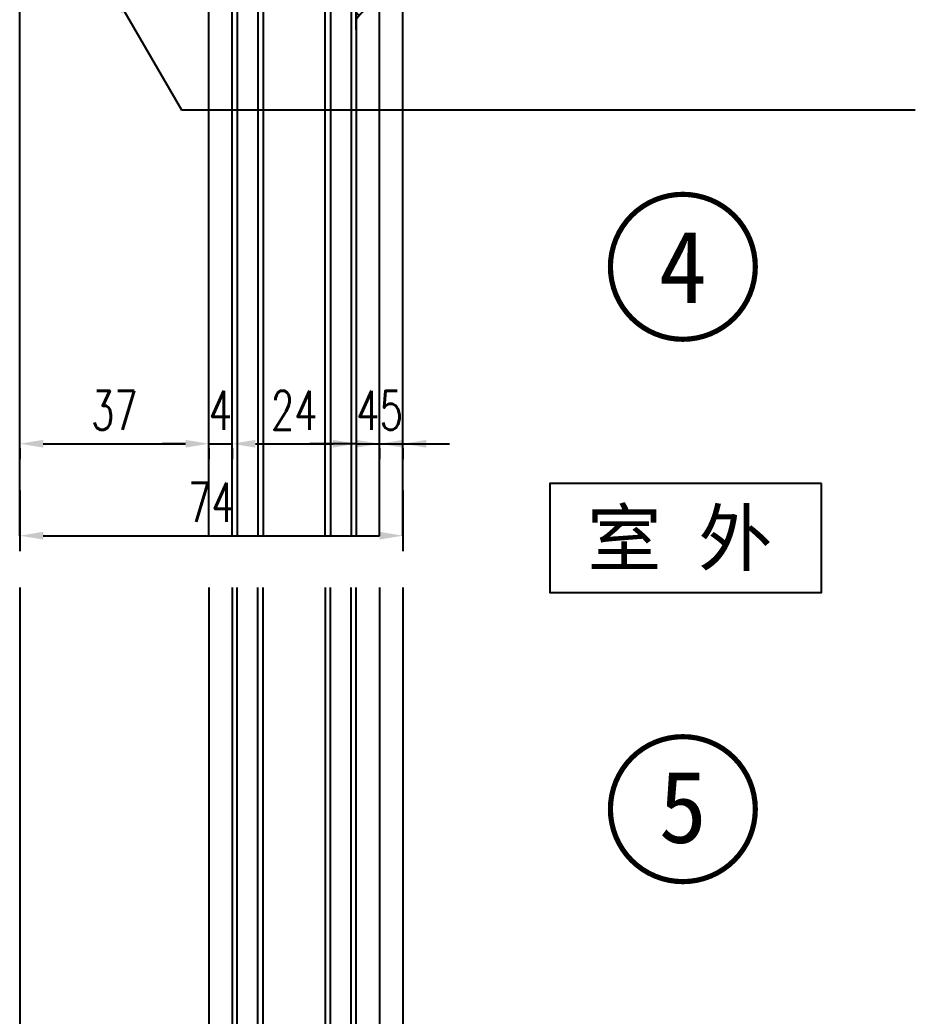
# Model space of a CAD drawing. Extents: x -160106 to 966792, y -663931 to 1550022.
# Drawn here: x -30116.6 to -29943.6, y -86113.3 to -85920.9 of the extents above; entities that cross this region are included whole.
import ezdxf
from ezdxf.enums import TextEntityAlignment as Align
from ezdxf.xclip import XClip

# ---------------------------------------------------------------- set-up
doc = ezdxf.new("R2010")
doc.units = 0
for name, color, linetype in [('!ZN1-填充-8', 8, 'Continuous'), ('!ZN1-文字-7', 7, 'Continuous'), ('!ZN1-标注-173', 173, 'Continuous'), ('!ZN4-辅助材料-1', 1, 'Continuous'), ('!ZN7-符号-173', 173, 'Continuous'), ('112铝材投影', 112, 'Continuous'), ('4玻璃幕墙', 4, 'Continuous'), ('Fill', 8, 'Continuous')]:
    doc.layers.add(name, color=color, linetype=linetype)
doc.styles.add('ZNDimTStyle', font='ROMANS.shx', dxfattribs={"width": 0.7, "bigfont": 'CHINESE.shx'})
doc.styles.add('中南符号', font='simhei.ttf')
doc.dimstyles.new('ZN机械-3', dxfattribs={"dimscale": 3, "dimtxt": 2.5, "dimasz": 1.5, "dimexe": 1, "dimexo": 2, "dimgap": 0.9, "dimtad": 1, "dimdec": 0, "dimzin": 0, "dimdsep": 46, "dimtxsty": 'ZNDimTStyle', "dimcen": 2.5, "dimdle": 1, "dimclrd": 173, "dimclre": 173, "dimclrt": 7, "dimazin": 2, "dimtfac": 1, "dimtdec": 4, "dimtix": 1, "dimtmove": 2, "dimatfit": 3, "dimfxl": 0, "dimfrac": 2, "dimtolj": 1, "dimtzin": 0, "dimarcsym": 0})

# ---------------------------------------------------------------- blocks, each defined once
blk = doc.blocks.new('*U1823')
at = {"layer": '112铝材投影', "ltscale": 0.1}
for p, q in [((-71.8, 173.06), (-71.8, 49.15)), ((-35.3, 173.05), (-35.3, 51.8)), ((-2.3, 173.05), (-2.3, 50.95)), ((2.2, 173.05), (2.2, 49.15))]:
    blk.add_line(p, q, dxfattribs=at)
at = {"layer": '4玻璃幕墙'}
for points in [[(-30.8, 173.05), (-30.8, 33.95), (-29.8, 32.95), (-25.8, 32.95), (-24.8, 33.95), (-24.8, 173.05)], [(-12.8, 173.05), (-12.8, 33.95), (-11.8, 32.95), (-7.8, 32.95), (-6.8, 33.95), (-6.8, 173.05)]]:
    blk.add_lwpolyline(points, dxfattribs=at)
at = {"layer": 'Fill'}
for p, q in [((-29.8, 32.95), (-29.8, 173.05)), ((-25.8, 32.95), (-25.8, 173.05)), ((-11.8, 32.95), (-11.8, 173.05)), ((-7.8, 32.95), (-7.8, 173.05))]:
    blk.add_line(p, q, dxfattribs=at)
blk = doc.blocks.new('20210707165633')
at = {"layer": '!ZN1-填充-8'}
h = blk.add_hatch(dxfattribs=at)
h.set_pattern_fill('橡胶', color=256, scale=0.2)
h.set_pattern_definition([(45, (0.16656, 0.0119), (-0.5, 0.5), []), (135, (1.2797, 0.0119), (-0.5, -0.5), [0.16, -0.547107])])
edge = h.paths.add_edge_path(flags=16)
edge.add_arc((0.3, 1.11), 0.3, -90, 0, ccw=False)
edge.add_line((0.3, 0.81), (-0.3, 0.81))
edge.add_arc((-0.3, 1.11), 0.3, 180, 270, ccw=False)
edge.add_line((-0.6, 1.11), (-0.6, 2.36))
edge.add_arc((-0.3, 2.36), 0.3, 90, 180, ccw=False)
edge.add_line((-0.3, 2.66), (0.3, 2.66))
edge.add_arc((0.3, 2.36), 0.3, 0, 90, ccw=False)
edge.add_line((0.6, 2.36), (0.6, 1.11))
edge = h.paths.add_edge_path()
edge.add_line((-1.08, 8.55), (-1.46, 7.98))
edge.add_arc((-1.71, 8.15), 0.3, 216.795, 326.2005, ccw=False)
edge.add_line((-1.95, 7.97), (-2.41, 8.59))
edge.add_arc((-2.58, 8.47), 0.2, 36.795, 90)
edge.add_line((-2.58, 8.67), (-2.85, 8.67))
edge.add_arc((-2.85, 8.37), 0.3, 90, 180)
edge.add_line((-3.15, 8.37), (-3.15, 2.97))
edge.add_arc((-2.85, 2.97), 0.3, 180, 270)
edge.add_line((-2.85, 2.67), (-1.6, 2.67))
edge.add_arc((-1.6, 2.47), 0.2, 0, 90, ccw=False)
edge.add_line((-1.4, 2.47), (-1.4, 1.26))
edge.add_line((-1.4, 1.26), (-1.74, 1.26))
edge.add_arc((-1.69, 0.96), 0.305, 100.6256, 226.0437)
edge.add_line((-1.9, 0.74), (-0.95, 0))
edge.add_line((-0.95, 0), (0.95, 0))
edge.add_line((0.95, 0), (1.89, 0.74))
edge.add_arc((1.69, 0.96), 0.3, 311.8019, 440)
edge.add_line((1.74, 1.26), (1.4, 1.26))
edge.add_line((1.4, 1.26), (1.4, 2.47))
edge.add_arc((1.6, 2.47), 0.2, 90, 180, ccw=False)
edge.add_line((1.6, 2.67), (2.85, 2.67))
edge.add_arc((2.85, 2.97), 0.3, 270, 360)
edge.add_line((3.15, 2.97), (3.15, 8.37))
edge.add_arc((2.85, 8.37), 0.3, 0, 90)
edge.add_line((2.85, 8.67), (2.62, 8.67))
edge.add_arc((2.62, 8.47), 0.2, 90, 143.205)
edge.add_line((2.46, 8.59), (2, 7.97))
edge.add_arc((1.76, 8.15), 0.3, 213.8066, 323.205, ccw=False)
edge.add_line((1.51, 7.98), (1.13, 8.55))
edge.add_arc((0.89, 8.37), 0.3, 36.795, 143.205)
edge.add_line((0.65, 8.55), (0.27, 7.99))
edge.add_arc((0.02, 8.16), 0.3, 213.7995, 326.1934, ccw=False)
edge.add_line((-0.23, 7.99), (-0.6, 8.55))
edge.add_arc((-0.84, 8.37), 0.3, 36.795, 143.205)
at = {"layer": '!ZN4-辅助材料-1'}
for p, q in [((-3.15, 2.97), (-3.15, 8.37)), ((-2.58, 8.67), (-2.85, 8.67)), ((-2.41, 8.59), (-1.95, 7.97)), ((-1.46, 7.98), (-1.08, 8.55)), ((-0.23, 7.99), (-0.6, 8.55)), ((0.65, 8.55), (0.27, 7.99)), ((1.51, 7.98), (1.13, 8.55)), ((2.46, 8.59), (2, 7.97)), ((2.62, 8.67), (2.85, 8.67)), ((3.15, 2.97), (3.15, 8.37)), ((-2.85, 2.67), (-1.6, 2.67)), ((-1.4, 1.26), (-1.4, 2.47)), ((-0.6, 2.36), (-0.6, 1.11)), ((0.3, 2.66), (-0.3, 2.66)), ((0.6, 1.11), (0.6, 2.36)), ((1.4, 2.47), (1.4, 1.26)), ((1.6, 2.67), (2.85, 2.67)), ((-0.95, 0), (-1.9, 0.74)), ((-1.4, 1.26), (-1.74, 1.26)), ((0.95, 0), (-0.95, 0)), ((-0.3, 0.81), (0.3, 0.81)), ((1.89, 0.74), (0.95, 0)), ((1.4, 1.26), (1.74, 1.26))]:
    blk.add_line(p, q, dxfattribs=at)
for centre, radius, start, end in [((-2.85, 8.37), 0.3, 90, 180), ((-2.58, 8.47), 0.2, 36.795, 90), ((-1.71, 8.15), 0.3, 216.795, 326.2005), ((-0.84, 8.37), 0.3, 36.795, 143.205), ((0.02, 8.16), 0.3, 213.7995, 326.1934), ((0.89, 8.37), 0.3, 36.795, 143.205), ((1.76, 8.15), 0.3, 213.8066, 323.205), ((2.62, 8.47), 0.2, 90, 143.205), ((2.85, 8.37), 0.3, 0, 90), ((-2.85, 2.97), 0.3, 180, 270), ((-1.6, 2.47), 0.2, 0, 90), ((-0.3, 2.36), 0.3, 90, 180), ((0.3, 2.36), 0.3, 0, 90), ((1.6, 2.47), 0.2, 90, 180), ((2.85, 2.97), 0.3, 270, 0), ((-1.69, 0.96), 0.305, 100.6256, 226.0437), ((-0.3, 1.11), 0.3, 180, 270), ((0.3, 1.11), 0.3, 270, 360), ((1.69, 0.96), 0.3, 311.8019, 80)]:
    blk.add_arc(centre, radius, start, end, dxfattribs=at)
blk = doc.blocks.new('20210707165859')
at = {"layer": '!ZN1-填充-8'}
h = blk.add_hatch(dxfattribs=at)
h.set_pattern_fill('ANSI36', color=8, scale=0.5)
h.set_pattern_definition([(45, (-8156.9744, -3294.0394), (0.420949506, 1.54348152), [1.984375, -0.396875, 0, -0.396875])])
edge = h.paths.add_edge_path()
edge.add_line((-3.15, 2.67), (-3.45, 2.67))
edge.add_arc((-3.45, 2.37), 0.3, 90, 180)
edge.add_line((-3.75, 2.37), (-3.75, -1.03))
edge.add_arc((-18.86, -5.03), 15.63, 14.8338, 53.7186)
edge.add_line((-9.61, 7.57), (-3.13, 7.57))
edge.add_line((-3.13, 7.57), (-3.15, 2.67))
at = {"layer": '!ZN4-辅助材料-1'}
blk.add_arc((-18.8, -5), 15.57, 14.7518, 53.8006, dxfattribs=at)
at = {"layer": '!ZN1-文字-7', "ltscale": 20, "xscale": -1}
blk.add_blockref('20210707165633', (0, 0), dxfattribs=at)
blk = doc.blocks.new('*U1822')
at = {"layer": '112铝材投影', "ltscale": 0.1}
for p, q in [((-71.8, 154.56), (-71.8, 49.15)), ((-35.3, 154.55), (-35.3, 51.8)), ((-2.3, 154.55), (-2.3, 50.95)), ((2.2, 154.55), (2.2, 49.15))]:
    blk.add_line(p, q, dxfattribs=at)
at = {"layer": '4玻璃幕墙'}
for points in [[(-30.8, 154.55), (-30.8, 33.95), (-29.8, 32.95), (-25.8, 32.95), (-24.8, 33.95), (-24.8, 154.55)], [(-12.8, 154.55), (-12.8, 33.95), (-11.8, 32.95), (-7.8, 32.95), (-6.8, 33.95), (-6.8, 154.55)]]:
    blk.add_lwpolyline(points, dxfattribs=at)
at = {"layer": 'Fill'}
for p, q in [((-29.8, 32.95), (-29.8, 154.55)), ((-25.8, 32.95), (-25.8, 154.55)), ((-11.8, 32.95), (-11.8, 154.55)), ((-7.8, 32.95), (-7.8, 154.55))]:
    blk.add_line(p, q, dxfattribs=at)
at = {"layer": '!ZN1-文字-7', "ltscale": 20}
ref = blk.add_blockref('20210707165859', (0.37, 45.7), dxfattribs=dict(at, xscale=-1, rotation=90))
XClip(ref).set_block_clipping_path([(-6.3220086491, -1.8315314707), (-11.0612404115, 7.1684685194), (-3.1466555958, 7.1684685194), (-3.1466555958, 9.404832267), (3.5581933893, 9.404832267), (3.5581933893, -1.8315314707)])
blk = doc.blocks.new('*D3674')
at = {"layer": '!ZN1-标注-173', "color": 173, "lineweight": -2, "ltscale": 30, "transparency": 16777216}
for p, q in [((-30116.62, -86003.63), (-30116.62, -86005.79)), ((-30112.12, -86002.79), (-30084.62, -86002.79)), ((-30080.12, -86003.63), (-30080.12, -86005.79))]:
    blk.add_line(p, q, dxfattribs=at)
at = {"layer": '!ZN1-标注-173', "color": 173, "ltscale": 30, "transparency": 16777216}
for points in [[(-30112.12, -86002.04), (-30112.12, -86003.54), (-30116.62, -86002.79)], [(-30084.62, -86002.04), (-30084.62, -86003.54), (-30080.12, -86002.79)]]:
    blk.add_solid(points, dxfattribs=at)
at = {"layer": 'Defpoints', "color": 0, "ltscale": 30, "transparency": 16777216}
for p in [(-30116.62, -85997.63), (-30080.12, -85997.63), (-30080.12, -86002.79)]:
    blk.add_point(p, dxfattribs=at)
at = {"layer": '!ZN1-标注-173', "color": 7, "ltscale": 30, "transparency": 16777216, "insert": (-30098.37, -85996.34), "char_height": 7.5, "attachment_point": 5, "style": 'ZNDimTStyle'}
blk.add_mtext('\\A1;37', dxfattribs=at)
blk = doc.blocks.new('*D3675')
at = {"layer": '!ZN1-标注-173', "color": 173, "lineweight": -2, "ltscale": 30, "transparency": 16777216}
for p, q in [((-30084.62, -86002.79), (-30089.12, -86002.79)), ((-30080.12, -86002.79), (-30075.62, -86002.79)), ((-30080.12, -86003.63), (-30080.12, -86005.79)), ((-30075.62, -86003.63), (-30075.62, -86005.79)), ((-30071.12, -86002.79), (-30066.62, -86002.79))]:
    blk.add_line(p, q, dxfattribs=at)
at = {"layer": '!ZN1-标注-173', "color": 173, "ltscale": 30, "transparency": 16777216}
for points in [[(-30084.62, -86002.04), (-30084.62, -86003.54), (-30080.12, -86002.79)], [(-30071.12, -86002.04), (-30071.12, -86003.54), (-30075.62, -86002.79)]]:
    blk.add_solid(points, dxfattribs=at)
at = {"layer": 'Defpoints', "color": 0, "ltscale": 30, "transparency": 16777216}
for p in [(-30080.12, -85997.63), (-30075.62, -85997.63), (-30075.62, -86002.79)]:
    blk.add_point(p, dxfattribs=at)
at = {"layer": '!ZN1-标注-173', "color": 7, "ltscale": 30, "transparency": 16777216, "insert": (-30077.87, -85996.34), "char_height": 7.5, "attachment_point": 5, "style": 'ZNDimTStyle'}
blk.add_mtext('\\A1;4', dxfattribs=at)
blk = doc.blocks.new('*D3676')
at = {"layer": '!ZN1-标注-173', "color": 173, "lineweight": -2, "ltscale": 30, "transparency": 16777216}
for p, q in [((-30075.62, -86003.63), (-30075.62, -86005.79)), ((-30071.12, -86002.79), (-30056.12, -86002.79)), ((-30051.62, -86003.63), (-30051.62, -86005.79))]:
    blk.add_line(p, q, dxfattribs=at)
at = {"layer": '!ZN1-标注-173', "color": 173, "ltscale": 30, "transparency": 16777216}
for points in [[(-30071.12, -86002.04), (-30071.12, -86003.54), (-30075.62, -86002.79)], [(-30056.12, -86002.04), (-30056.12, -86003.54), (-30051.62, -86002.79)]]:
    blk.add_solid(points, dxfattribs=at)
at = {"layer": 'Defpoints', "color": 0, "ltscale": 30, "transparency": 16777216}
for p in [(-30075.62, -85997.63), (-30051.62, -85997.63), (-30051.62, -86002.79)]:
    blk.add_point(p, dxfattribs=at)
at = {"layer": '!ZN1-标注-173', "color": 7, "ltscale": 30, "transparency": 16777216, "insert": (-30063.62, -85996.34), "char_height": 7.5, "attachment_point": 5, "style": 'ZNDimTStyle'}
blk.add_mtext('\\A1;24', dxfattribs=at)
blk = doc.blocks.new('*D3677')
at = {"layer": '!ZN1-标注-173', "color": 173, "lineweight": -2, "ltscale": 30, "transparency": 16777216}
for p, q in [((-30056.12, -86002.79), (-30060.62, -86002.79)), ((-30051.62, -86002.79), (-30047.12, -86002.79)), ((-30051.62, -86003.63), (-30051.62, -86005.79)), ((-30047.12, -86003.63), (-30047.12, -86005.79)), ((-30042.62, -86002.79), (-30038.12, -86002.79))]:
    blk.add_line(p, q, dxfattribs=at)
at = {"layer": '!ZN1-标注-173', "color": 173, "ltscale": 30, "transparency": 16777216}
for points in [[(-30056.12, -86002.04), (-30056.12, -86003.54), (-30051.62, -86002.79)], [(-30042.62, -86002.04), (-30042.62, -86003.54), (-30047.12, -86002.79)]]:
    blk.add_solid(points, dxfattribs=at)
at = {"layer": 'Defpoints', "color": 0, "ltscale": 30, "transparency": 16777216}
for p in [(-30051.62, -85997.63), (-30047.12, -85997.63), (-30047.12, -86002.79)]:
    blk.add_point(p, dxfattribs=at)
at = {"layer": '!ZN1-标注-173', "color": 7, "ltscale": 30, "transparency": 16777216, "insert": (-30049.37, -85996.34), "char_height": 7.5, "attachment_point": 5, "style": 'ZNDimTStyle'}
blk.add_mtext('\\A1;4', dxfattribs=at)
blk = doc.blocks.new('*D3678')
at = {"layer": '!ZN1-标注-173', "color": 173, "lineweight": -2, "ltscale": 30, "transparency": 16777216}
for p, q in [((-30051.62, -86002.79), (-30056.12, -86002.79)), ((-30047.12, -86002.79), (-30042.62, -86002.79)), ((-30047.12, -86003.63), (-30047.12, -86005.79)), ((-30042.62, -86003.63), (-30042.62, -86005.79)), ((-30038.12, -86002.79), (-30033.62, -86002.79))]:
    blk.add_line(p, q, dxfattribs=at)
at = {"layer": '!ZN1-标注-173', "color": 173, "ltscale": 30, "transparency": 16777216}
for points in [[(-30051.62, -86002.04), (-30051.62, -86003.54), (-30047.12, -86002.79)], [(-30038.12, -86002.04), (-30038.12, -86003.54), (-30042.62, -86002.79)]]:
    blk.add_solid(points, dxfattribs=at)
at = {"layer": 'Defpoints', "color": 0, "ltscale": 30, "transparency": 16777216}
for p in [(-30047.12, -85997.63), (-30042.62, -85997.63), (-30042.62, -86002.79)]:
    blk.add_point(p, dxfattribs=at)
at = {"layer": '!ZN1-标注-173', "color": 7, "ltscale": 30, "transparency": 16777216, "insert": (-30044.87, -85996.34), "char_height": 7.5, "attachment_point": 5, "style": 'ZNDimTStyle'}
blk.add_mtext('\\A1;5', dxfattribs=at)
blk = doc.blocks.new('*D3679')
at = {"layer": '!ZN1-标注-173', "color": 173, "lineweight": -2, "ltscale": 30, "transparency": 16777216}
for p, q in [((-30116.62, -86011.79), (-30116.62, -86023.55)), ((-30042.62, -86011.79), (-30042.62, -86023.55)), ((-30112.12, -86020.55), (-30047.12, -86020.55))]:
    blk.add_line(p, q, dxfattribs=at)
at = {"layer": '!ZN1-标注-173', "color": 173, "ltscale": 30, "transparency": 16777216}
for points in [[(-30112.12, -86019.8), (-30112.12, -86021.3), (-30116.62, -86020.55)], [(-30047.12, -86019.8), (-30047.12, -86021.3), (-30042.62, -86020.55)]]:
    blk.add_solid(points, dxfattribs=at)
at = {"layer": 'Defpoints', "color": 0, "ltscale": 30, "transparency": 16777216}
for p in [(-30116.62, -86005.79), (-30042.62, -86005.79), (-30042.62, -86020.55)]:
    blk.add_point(p, dxfattribs=at)
at = {"layer": '!ZN1-标注-173', "color": 7, "ltscale": 30, "transparency": 16777216, "insert": (-30079.62, -86014.1), "char_height": 7.5, "attachment_point": 5, "style": 'ZNDimTStyle'}
blk.add_mtext('\\A1;74', dxfattribs=at)
blk = doc.blocks.new('中南-室外标记符号')
at = {"ltscale": 6}
blk.add_lwpolyline([(8.75, 0), (-8.75, 0), (-8.75, -7), (8.75, -7)], close=True, dxfattribs=at)
at = {"color": 0, "style": '中南符号'}
blk.add_text('室 外', height=3.5, dxfattribs=at).set_placement((-6.337, -3.5), align=Align.MIDDLE_LEFT)
blk = doc.blocks.new('中南-详图符号')
at = {"const_width": 0.5}
blk.add_lwpolyline([(7, 0, 1), (-7, 0, 1)], format="xyb", close=True, dxfattribs=at)
at = {"color": 0, "style": '中南符号', "width": 0.927083, "flags": 8}
blk.add_attdef('索引号', text='', height=6.989, dxfattribs=at).set_placement((-2.33, -3.495), (2.33, -3.495), align=Align.FIT)
at = {"color": 0, "style": '中南符号', "flags": 8}
blk.add_attdef('比例', (9, -7), '', height=2.975, dxfattribs=at)

msp = doc.modelspace()

# ---------------------------------------------------------------- block references
at = {"layer": '!ZN7-符号-173', "color": 7, "ltscale": 30}
ref = msp.add_blockref('中南-详图符号', (-29988.52, -85968.62), dxfattribs=dict(at, xscale=2, yscale=2, zscale=2))
ref.add_attrib('索引号', '4', dxfattribs={"layer": '0', "color": 0, "height": 13.98, "style": '中南符号', "width": 0.927083}).set_placement((-29993.18, -85975.61), (-29983.86, -85975.61), align=Align.FIT)
at = {"layer": '!ZN7-符号-173', "color": 7, "ltscale": 30, "xscale": 3, "yscale": 3, "zscale": 3}
msp.add_blockref('中南-室外标记符号', (-29988, -86010.49), dxfattribs=at)
at = {"layer": '!ZN7-符号-173', "color": 7, "ltscale": 30}
ref = msp.add_blockref('中南-详图符号', (-29988.52, -86073.36), dxfattribs=dict(at, xscale=-2, yscale=2, zscale=2, rotation=180))
ref.add_attrib('索引号', '5', dxfattribs={"layer": '0', "color": 0, "height": 13.98, "style": '中南符号', "width": 0.927083}).set_placement((-29993.18, -86079.88), (-29983.86, -86079.88), align=Align.FIT)
at = {"ltscale": 20, "xscale": -1, "rotation": 180}
msp.add_blockref('*U1822', (-30044.82, -85866), dxfattribs=at)
at = {"ltscale": 20}
msp.add_blockref('*U1823', (-30044.82, -86203.6), dxfattribs=at)

# ---------------------------------------------------------------- dimensions: what is measured, and where the dimension line sits
at = {"layer": '!ZN1-标注-173', "ltscale": 30}
for base, p1, p2, picture, middle in [((-30080.11828344, -86002.79436455), (-30116.61828345, -85997.630603), (-30080.11828344, -85997.630603), '*D3674', (-30098.36828344, -85996.34436455)), ((-30075.6182835, -86002.7943646), (-30080.1182834, -85997.630603), (-30075.6182835, -85997.630603), '*D3675', (-30077.8682835, -85996.3443646)), ((-30051.62, -86002.79), (-30075.62, -85997.63), (-30051.62, -85997.63), '*D3676', (-30063.62, -85996.34)), ((-30047.118284, -86002.794365), (-30051.618283, -85997.630603), (-30047.118284, -85997.630603), '*D3677', (-30049.368284, -85996.344365)), ((-30042.61828351, -86002.79436455), (-30047.11828351, -85997.630603), (-30042.61828351, -85997.630603), '*D3678', (-30044.86828351, -85996.34436455)), ((-30042.62, -86020.55), (-30116.62, -86005.79), (-30042.62, -86005.79), '*D3679', (-30079.62, -86014.1))]:
    dim = msp.add_linear_dim(base=base, p1=p1, p2=p2, dimstyle='ZN机械-3', dxfattribs=at)
    dim.commit()
    dim.dimension.update_dxf_attribs({"geometry": picture, "text_midpoint": middle})

# ---------------------------------------------------------------- leaders
at = {"layer": '!ZN1-标注-173'}
msp.add_leader([(-30098.62, -85915.45), (-30085.42, -85938.3), (-29943.65, -85938.3)], dimstyle='ZN机械-3', dxfattribs=at)

doc.saveas('drawing.dxf')
